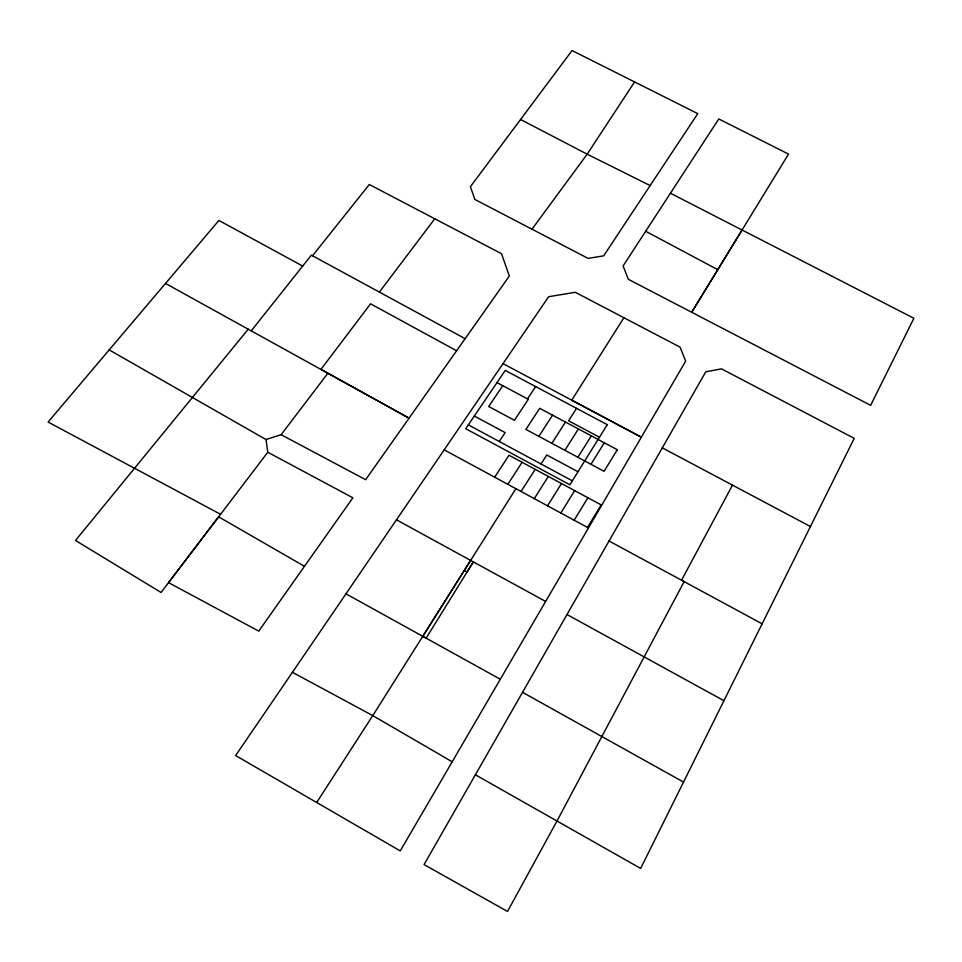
<?xml version="1.0" encoding="UTF-8"?>
<svg xmlns="http://www.w3.org/2000/svg" width="962" height="962" viewBox="0 0 962 962"><rect width="100%" height="100%" fill="white"/><g stroke="black" fill="none" stroke-linecap="round" stroke-linejoin="round"><path stroke-width="1.44" d="M609.042 541.005L705.771 371.825L721.5 368.855L854.22 438.359L640.656 868.421L475.384 774.783L424.062 864.573L507.515 911.459L557.01 820.995L684.138 581.625L609.042 541.005L475.384 774.783M732.503 485.125L681.553 580.218L762.096 623.821M452.2 761.796L685.665 361.135L680.038 347.126L575.312 292.304L548.677 296.693L235.63 755.555L400.264 850.901L452.2 761.796L372.763 715.608L292.412 672.294M587.505 527.441L601.142 504.894L509.018 455.242L494.66 477.176M742.075 230.026L691.702 312.265L788.539 154.1L718.77 118.951L623.087 265.969L628.33 279.305L870.646 405.339L913.9 318.278L670.43 193.218M574.158 520.214L587.902 497.763M560.834 512.999L574.675 490.632M590.981 464.309L604.304 442.785M316.702 802.476L372.763 715.608L515.897 488.672M547.546 505.808L561.495 483.525M577.909 457.299L591.329 435.858M470.634 560.389L422.811 636.327L345.947 593.831M623.893 317.749L571.753 400.18L641.329 437.193L502.994 363.612M534.283 498.629L548.328 476.43M564.862 450.312L578.39 428.956M521.043 491.462L535.197 469.36M551.851 443.338L565.476 422.053M541.005 463.973L546.765 454.966L577.994 471.741M576.563 408.345L568.614 420.791L599.458 437.253M507.84 484.319L522.089 462.289M538.864 436.375L552.585 415.175M634.583 81.926L587.181 154.173L531.986 229.196M650.132 185.57L603.655 255.856L588.071 258.381L474.879 199.471L470.394 186.688L572.053 50.541L697.763 113.648L650.132 185.57L587.181 154.173L520.586 119.492M499.254 441.51L505.146 432.611L474.302 416.029M527.489 398.857L535.618 386.568M502.753 385.666L488.684 406.493L514.442 420.298L528.318 399.302L497.005 382.599M304.473 566.317L258.766 631.132L168.542 582.635L218.59 516.81L304.473 566.317L352.886 497.787L267.785 452.248L266.005 439.55L109.187 349.891L48.1 422.053L220.563 514.285M312.53 255.76L369.3 184.512L501.515 253.703L509.331 276.034L365.644 479.701L281.132 434.692L266.005 439.55M379.389 292.075L434.776 218.783M267.785 452.248L161.063 592.472L75.505 540.476L248.244 329.184M281.132 434.692L327.874 373.244M251.238 330.856L311.375 255.134L465.151 338.696M109.187 349.891L218.915 220.442L302.681 266.065M662.313 447.871L810.437 526.527M645.646 231.253L717.76 269.673M464.285 570.526L467.075 572.029L473.328 561.868L426.13 638.155L422.811 636.327L500.3 679.232M468.314 424.855L572.33 480.832M444.179 449.855L588.467 527.97M456.625 350.769L370.538 303.8L320.959 369.372L409.054 418.157L165.524 283.453M396.452 519.805L545.598 601.43M567.027 614.55L723.953 700.709M522.546 692.315L683.537 782.082M617.303 449.723L604.076 471.32L525.913 429.425L539.718 408.321L617.303 449.723M607.275 424.687L569.865 484.788L465.704 428.691L505.278 370.418L607.275 424.687"/></g></svg>
